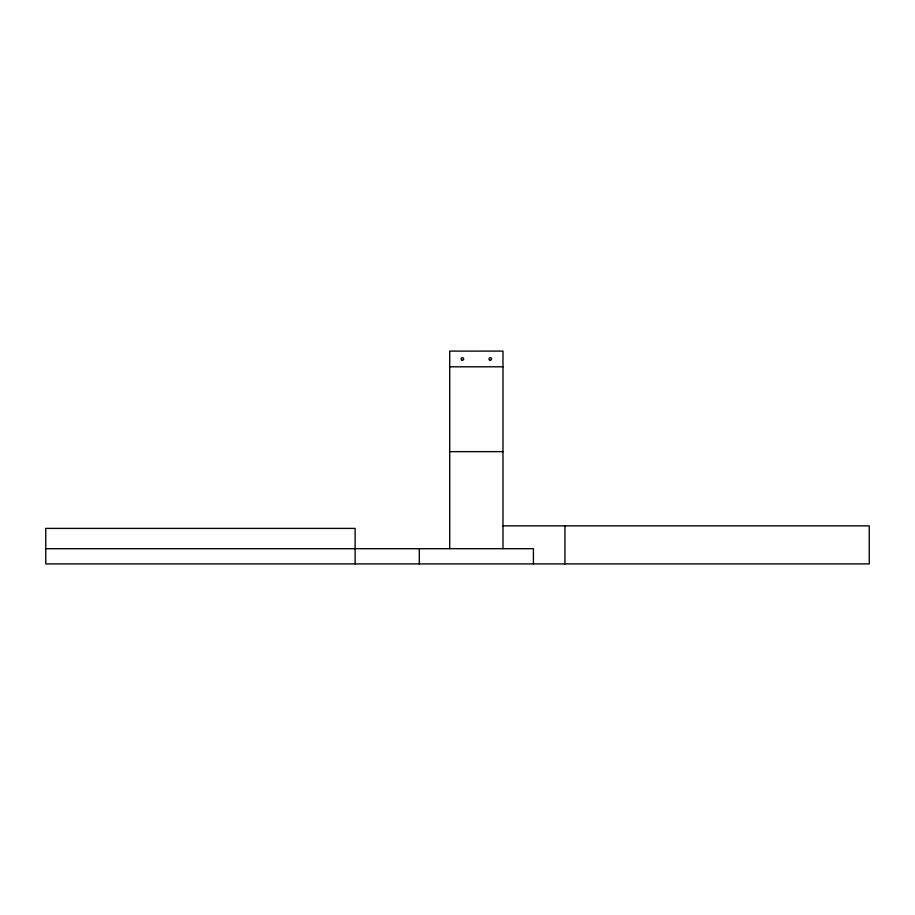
<?xml version="1.0" encoding="UTF-8"?>
<svg xmlns="http://www.w3.org/2000/svg" width="915" height="915" viewBox="0 0 915 915"><rect width="100%" height="100%" fill="white"/><g stroke="black" fill="none" stroke-linecap="round" stroke-linejoin="round"><path stroke-width="1.37" d="M449.723 366.801L502.976 366.801M449.723 451.644L502.976 451.644M503.113 525.862L869.25 525.862L869.25 563.903L45.75 563.903L45.75 528.401L355.123 528.401L355.123 563.903M45.75 548.68L533.411 548.68L533.411 563.903M564.944 525.862L564.944 563.903M502.976 548.68L502.976 351.097L449.723 351.108L449.723 548.68M419.299 548.68L419.299 563.903M489.662 360.053A1.27 1.27 0 0 0 491.572 358.954A1.27 1.27 0 0 0 489.674 357.856A1.27 1.27 0 0 0 489.662 360.053M461.64 359.961A1.27 1.27 0 0 0 463.665 359.115A1.27 1.27 0 0 0 461.915 357.788A1.27 1.27 0 0 0 461.64 359.961"/></g></svg>
